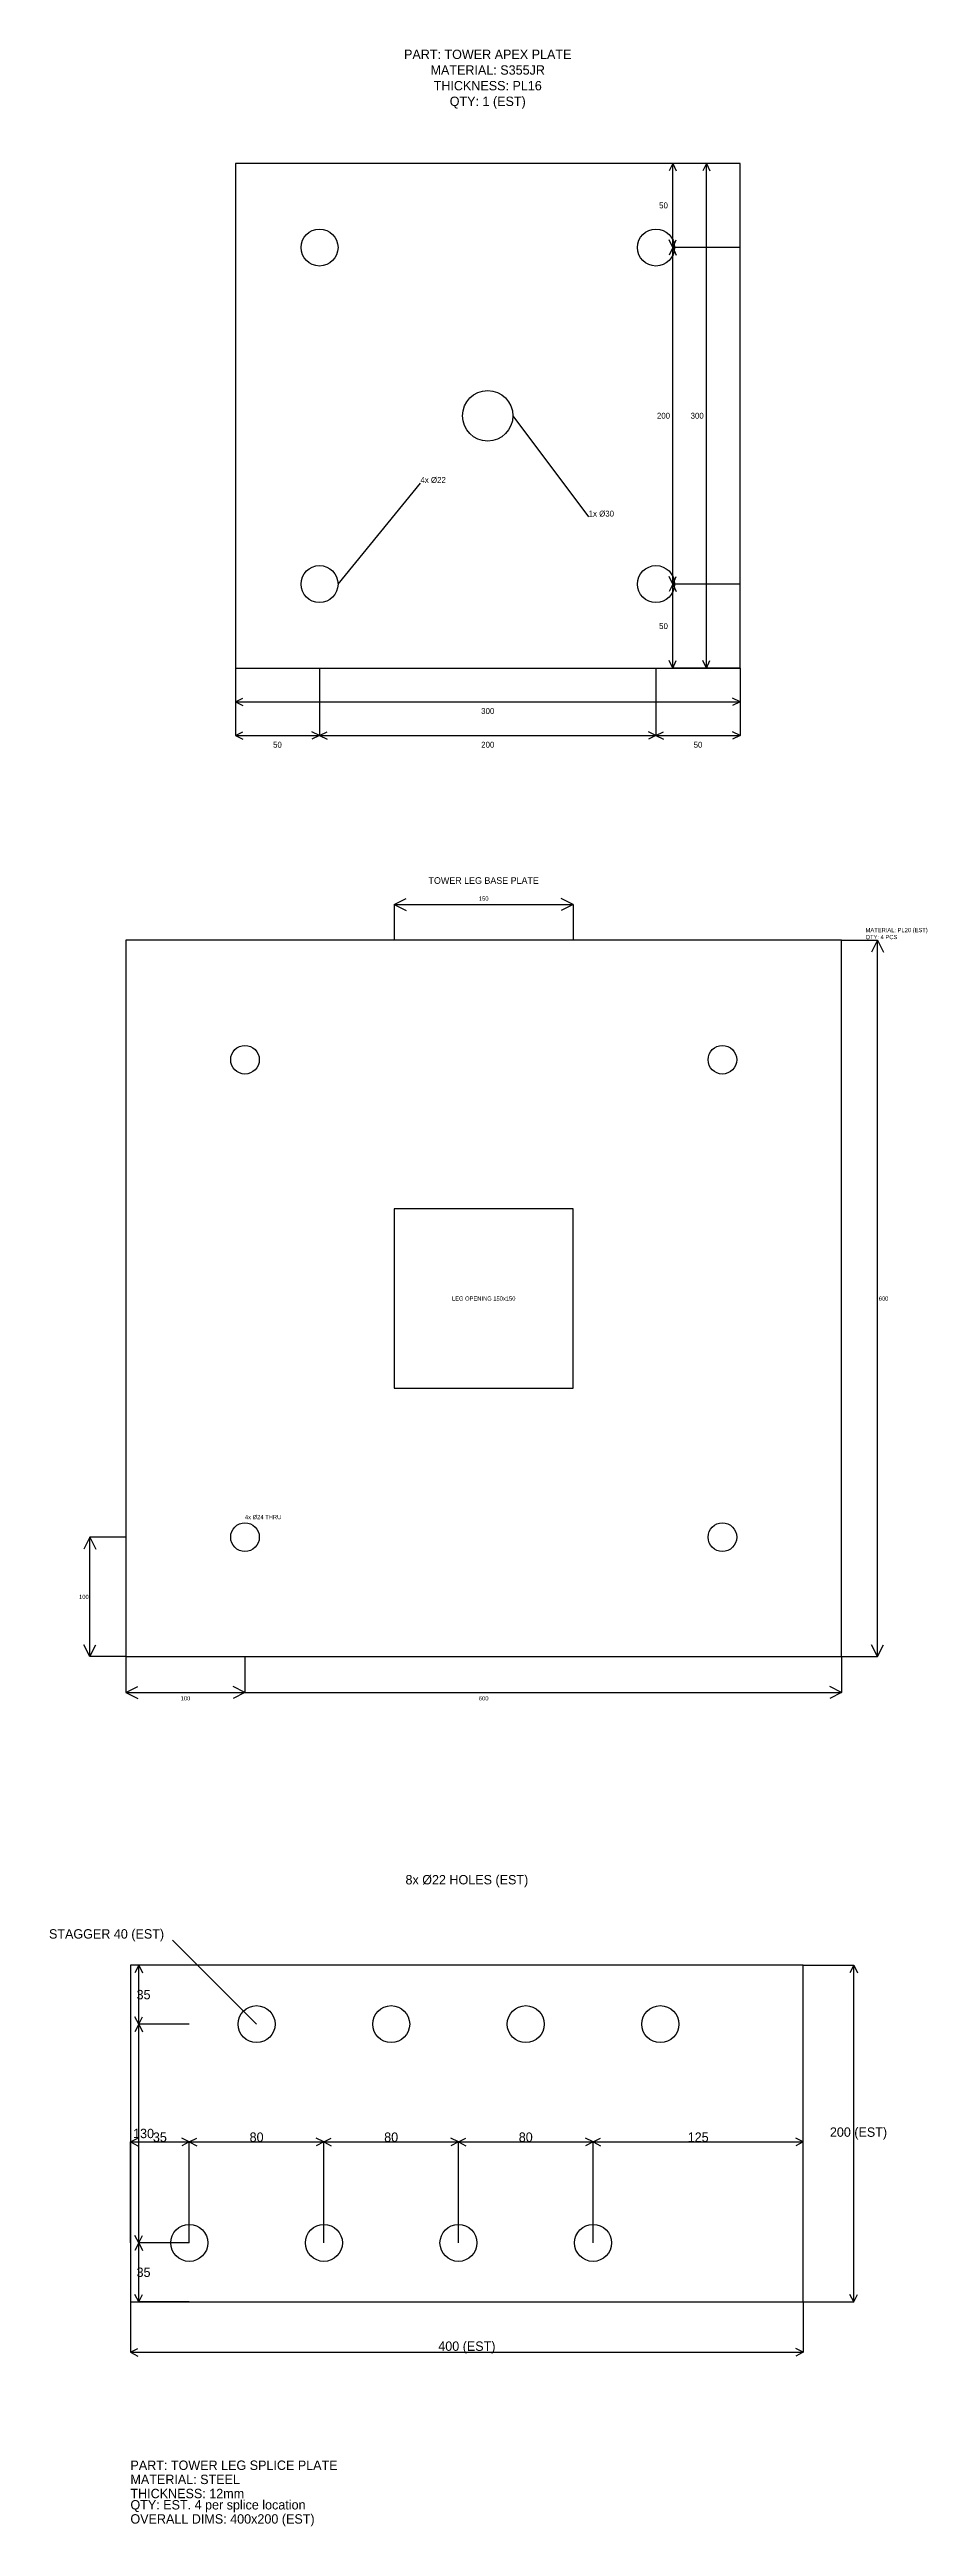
# Model space of a CAD drawing. Header units: millimetres. Extents: x 140 to 2325, y -1031 to 441.
# Drawn here: x 140 to 660, y -1031 to 441 of the extents above; entities that cross this region are included whole.
import ezdxf

# ---------------------------------------------------------------- set-up
doc = ezdxf.new("R2010")
doc.units = ezdxf.units.MM

msp = doc.modelspace()

# ---------------------------------------------------------------- linework, layer by layer
at = {"layer": 'ANNOTATION'}
for p, q in [((415, 223.8), (460, 163.8)), ((311, 123.8), (360, 183.8))]:
    msp.add_line(p, q, dxfattribs=at)
at = {"layer": 'DIMENSION'}
for p, q in [((510, 373.8), (507.9, 369.3)), ((550, 373.8), (510, 373.8)), ((510, 323.8), (510, 373.8)), ((510, 373.8), (512.1, 369.3)), ((530, 373.8), (527.9, 369.3)), ((550, 373.8), (530, 373.8)), ((530, 73.8), (530, 373.8)), ((530, 373.8), (532.1, 369.3)), ((510, 323.8), (507.9, 328.3)), ((510, 323.8), (512.1, 328.3)), ((510, 323.8), (507.9, 319.3)), ((550, 323.8), (510, 323.8)), ((510, 123.8), (510, 323.8)), ((510, 323.8), (512.1, 319.3)), ((550, 323.8), (510, 323.8)), ((510, 123.8), (507.9, 128.3)), ((510, 123.8), (507.9, 119.3)), ((510, 123.8), (512.1, 128.3)), ((550, 123.8), (510, 123.8)), ((550, 123.8), (510, 123.8)), ((510, 73.8), (510, 123.8)), ((510, 123.8), (512.1, 119.3)), ((250, 73.8), (250, 53.8)), ((250, 73.8), (250, 33.8)), ((300, 73.8), (300, 33.8)), ((300, 73.8), (300, 33.8)), ((500, 73.8), (500, 33.8)), ((500, 73.8), (500, 33.8)), ((510, 73.8), (507.9, 78.3)), ((510, 73.8), (512.1, 78.3)), ((550, 73.8), (510, 73.8)), ((530, 73.8), (527.9, 78.3)), ((530, 73.8), (532.1, 78.3)), ((550, 73.8), (530, 73.8)), ((550, 73.8), (550, 53.8)), ((550, 73.8), (550, 33.8)), ((250, 53.8), (254.5, 55.9)), ((250, 53.8), (550, 53.8)), ((250, 53.8), (254.5, 51.7)), ((550, 53.8), (545.5, 55.9)), ((550, 53.8), (545.5, 51.7)), ((250, 33.8), (254.5, 35.9)), ((250, 33.8), (300, 33.8)), ((250, 33.8), (254.5, 31.7)), ((300, 33.8), (295.5, 35.9)), ((300, 33.8), (295.5, 31.7)), ((300, 33.8), (304.5, 35.9)), ((300, 33.8), (500, 33.8)), ((300, 33.8), (304.5, 31.7)), ((500, 33.8), (495.5, 35.9)), ((500, 33.8), (495.5, 31.7)), ((500, 33.8), (504.5, 35.9)), ((500, 33.8), (550, 33.8)), ((500, 33.8), (504.5, 31.7)), ((550, 33.8), (545.5, 35.9)), ((550, 33.8), (545.5, 31.7)), ((344.4, -66.6), (351.5, -63.1)), ((344.4, -66.6), (344.4, -87.9)), ((344.4, -66.6), (450.8, -66.6)), ((344.4, -66.6), (351.5, -70.2)), ((450.8, -66.6), (443.7, -63.1)), ((450.8, -66.6), (443.7, -70.2)), ((450.8, -66.6), (450.8, -87.9)), ((610.4, -87.9), (631.7, -87.9)), ((631.7, -87.9), (628.2, -95)), ((631.7, -513.6), (631.7, -87.9)), ((631.7, -87.9), (635.3, -95)), ((163.5, -442.6), (159.9, -449.7)), ((184.8, -442.6), (163.5, -442.6)), ((163.5, -513.6), (163.5, -442.6)), ((163.5, -442.6), (167, -449.7)), ((163.5, -513.6), (159.9, -506.5)), ((163.5, -513.6), (167, -506.5)), ((184.8, -513.6), (163.5, -513.6)), ((184.8, -513.6), (184.8, -534.9)), ((184.8, -513.6), (184.8, -534.9)), ((255.7, -513.6), (255.7, -534.9)), ((610.4, -513.6), (610.4, -534.9)), ((610.4, -513.6), (631.7, -513.6)), ((631.7, -513.6), (628.2, -506.5)), ((631.7, -513.6), (635.3, -506.5)), ((184.8, -534.9), (191.9, -531.3)), ((184.8, -534.9), (191.9, -531.3)), ((184.8, -534.9), (610.4, -534.9)), ((184.8, -534.9), (191.9, -538.4)), ((184.8, -534.9), (255.7, -534.9)), ((184.8, -534.9), (191.9, -538.4)), ((255.7, -534.9), (248.6, -531.3)), ((255.7, -534.9), (248.6, -538.4)), ((610.4, -534.9), (603.3, -531.3)), ((610.4, -534.9), (603.3, -538.4)), ((262.6, -732), (212.6, -682)), ((192.6, -697), (190.3, -701.5)), ((222.6, -697), (192.6, -697)), ((192.6, -732), (192.6, -697)), ((192.6, -697), (194.8, -701.5)), ((587.6, -697), (617.6, -697)), ((617.6, -697), (615.3, -701.5)), ((617.6, -897), (617.6, -697)), ((617.6, -697), (619.8, -701.5)), ((192.6, -732), (190.3, -727.6)), ((192.6, -732), (190.3, -736.5)), ((192.6, -732), (194.8, -727.6)), ((222.6, -732), (192.6, -732)), ((192.6, -862), (192.6, -732)), ((192.6, -732), (194.8, -736.5)), ((222.6, -732), (192.6, -732)), ((187.6, -802), (192, -799.8)), ((187.6, -862), (187.6, -802)), ((187.6, -802), (222.6, -802)), ((187.6, -802), (192, -804.3)), ((222.6, -802), (218.1, -799.8)), ((222.6, -802), (218.1, -804.3)), ((222.6, -802), (227, -799.8)), ((222.6, -862), (222.6, -802)), ((222.6, -862), (222.6, -802)), ((222.6, -802), (302.6, -802)), ((222.6, -802), (227, -804.3)), ((302.6, -802), (298.1, -799.8)), ((302.6, -802), (298.1, -804.3)), ((302.6, -802), (307, -799.8)), ((302.6, -862), (302.6, -802)), ((302.6, -862), (302.6, -802)), ((302.6, -802), (382.6, -802)), ((302.6, -802), (307, -804.3)), ((382.6, -802), (378.1, -799.8)), ((382.6, -802), (378.1, -804.3)), ((382.6, -802), (387, -799.8)), ((382.6, -862), (382.6, -802)), ((382.6, -862), (382.6, -802)), ((382.6, -802), (462.6, -802)), ((382.6, -802), (387, -804.3)), ((462.6, -802), (458.1, -799.8)), ((462.6, -802), (458.1, -804.3)), ((462.6, -802), (467, -799.8)), ((462.6, -862), (462.6, -802)), ((462.6, -862), (462.6, -802)), ((462.6, -802), (587.6, -802)), ((462.6, -802), (467, -804.3)), ((587.6, -802), (583.1, -799.8)), ((587.6, -802), (583.1, -804.3)), ((587.6, -862), (587.6, -802)), ((192.6, -862), (190.3, -857.6)), ((192.6, -862), (190.3, -866.5)), ((192.6, -862), (194.8, -857.6)), ((222.6, -862), (192.6, -862)), ((192.6, -897), (192.6, -862)), ((192.6, -862), (194.8, -866.5)), ((222.6, -862), (192.6, -862)), ((187.6, -897), (187.6, -927)), ((192.6, -897), (190.3, -892.6)), ((192.6, -897), (194.8, -892.6)), ((222.6, -897), (192.6, -897)), ((587.6, -897), (587.6, -927)), ((587.6, -897), (617.6, -897)), ((617.6, -897), (615.3, -892.6)), ((617.6, -897), (619.8, -892.6)), ((187.6, -927), (192, -924.8)), ((187.6, -927), (587.6, -927)), ((187.6, -927), (192, -929.3)), ((587.6, -927), (583.1, -924.8)), ((587.6, -927), (583.1, -929.3))]:
    msp.add_line(p, q, dxfattribs=at)
at = {"layer": 'GEOMETRY'}
for points in [[(250, 73.8), (550, 73.8), (550, 373.8), (250, 373.8)], [(184.8, -513.6), (610.4, -513.6), (610.4, -87.9), (184.8, -87.9)], [(344.4, -354), (450.8, -354), (450.8, -247.5), (344.4, -247.5)], [(187.6, -897), (587.6, -897), (587.6, -697), (187.6, -697)]]:
    msp.add_lwpolyline(points, close=True, dxfattribs=at)
for centre, radius in [((300, 323.8), 11), ((500, 323.8), 11), ((400, 223.8), 15), ((300, 123.8), 11), ((500, 123.8), 11), ((255.7, -158.9), 8.51), ((539.5, -158.9), 8.51), ((255.7, -442.6), 8.51), ((539.5, -442.6), 8.51), ((262.6, -732), 11), ((342.6, -732), 11), ((422.6, -732), 11), ((502.6, -732), 11), ((222.6, -862), 11), ((302.6, -862), 11), ((382.6, -862), 11), ((462.6, -862), 11)]:
    msp.add_circle(centre, radius, dxfattribs=at)

# ---------------------------------------------------------------- texts
at = {"layer": 'ANNOTATION'}
for s, insert, char_height, attachment_point in [('PART: TOWER APEX PLATE\\PMATERIAL: S355JR\\PTHICKNESS: PL16\\PQTY: 1 (EST)', (400, 423.8), 5.58, 5), ('50', (504.5, 348.8), 3.5, 5), ('200', (504.5, 223.8), 3.5, 5), ('300', (524.5, 223.8), 3.5, 5), ('4x Ø22', (360, 183.8), 3.5, 7), ('1x Ø30', (460, 163.8), 3.5, 7), ('50', (504.5, 98.8), 3.5, 5), ('300', (400, 48.3), 3.5, 5), ('50', (275, 28.3), 3.5, 5), ('200', (400, 28.3), 3.5, 5), ('50', (525, 28.3), 3.5, 5), ('TOWER LEG BASE PLATE', (397.6, -52.4), 3.959, 5), ('150', (397.6, -63.1), 2.48, 5), ('MATERIAL: PL20 (EST)\\PQTY: 4 PCS', (624.6, -87.9), 2.483, 7), ('LEG OPENING 150x150', (397.6, -300.8), 2.483, 5), ('600', (635.3, -300.8), 2.48, 5), ('4x Ø24 THRU', (255.7, -432), 2.483, 7), ('100', (159.9, -478.1), 2.48, 5), ('100', (220.3, -538.4), 2.48, 5), ('600', (397.6, -538.4), 2.48, 5), ('8x Ø22 HOLES (EST)', (387.6, -647), 5.58, 5), ('STAGGER 40 (EST)', (207.6, -679.2), 5.58, 6), ('35', (195.4, -714.5), 5.58, 5), ('130', (195.4, -797), 5.58, 5), ('200 (EST)', (620.4, -797), 5.58, 5), ('35', (205.1, -799.2), 5.58, 5), ('80', (262.6, -799.2), 5.58, 5), ('80', (342.6, -799.2), 5.58, 5), ('80', (422.6, -799.2), 5.58, 5), ('125', (525.1, -799.2), 5.58, 5), ('35', (195.4, -879.5), 5.58, 5), ('400 (EST)', (387.6, -924.2), 5.58, 5), ('PART: TOWER LEG SPLICE PLATE', (187.6, -997), 5.58, 7), ('MATERIAL: STEEL', (187.6, -1005.4), 5.58, 7), ('THICKNESS: 12mm', (187.6, -1013.8), 5.58, 7), ('QTY: EST. 4 per splice location', (187.6, -1022.1), 5.58, 7), ('OVERALL DIMS: 400x200 (EST)', (187.6, -1030.5), 5.58, 7)]:
    msp.add_mtext(s, dxfattribs=dict(at, insert=insert, char_height=char_height, attachment_point=attachment_point))

doc.saveas('drawing.dxf')
